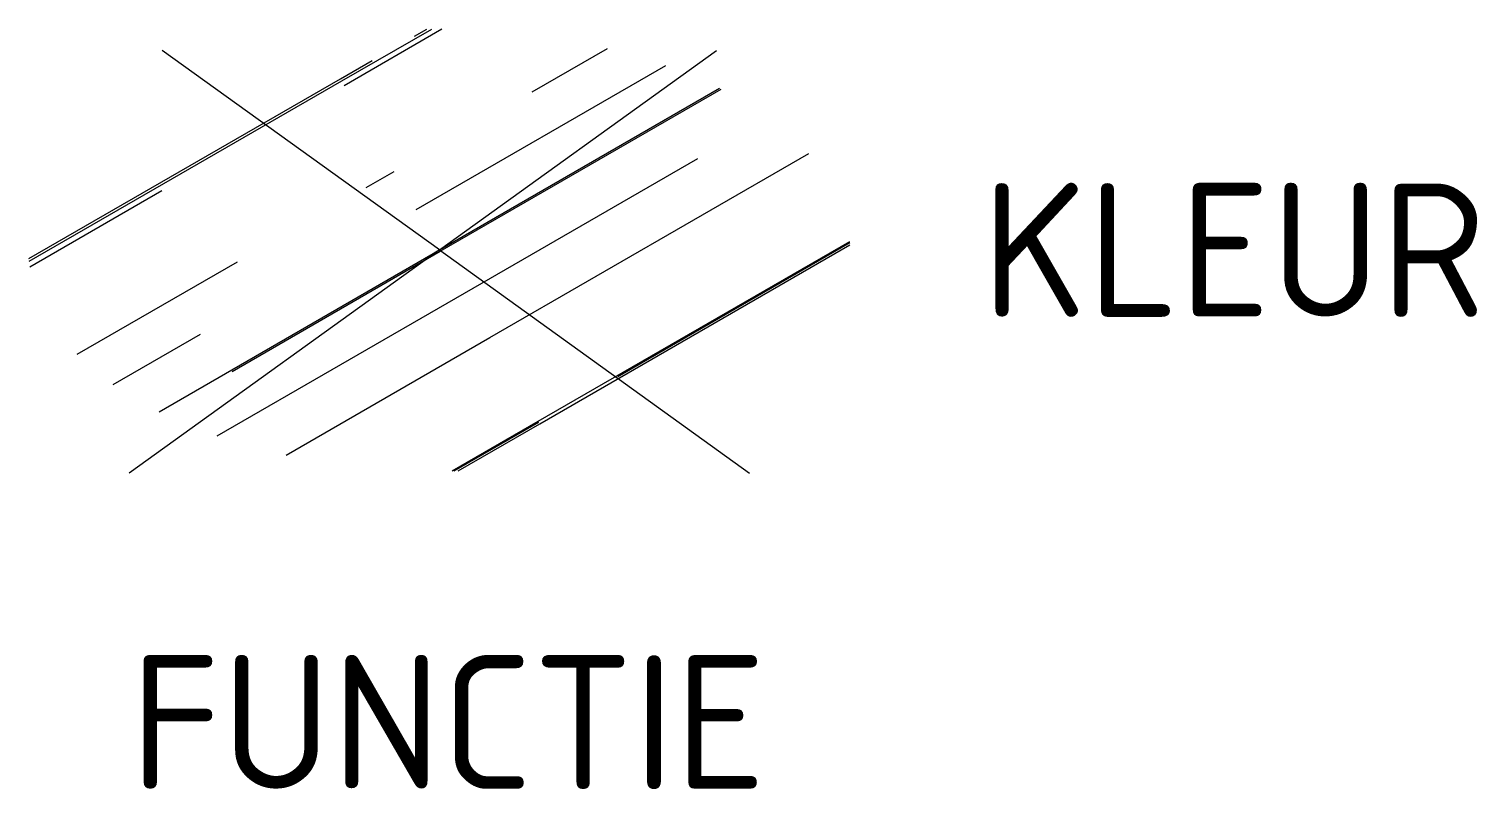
# Model space of a CAD drawing. Header units: metres. Extents: x -5.5 to 14, y -7.3 to 3.
import ezdxf
from ezdxf.enums import TextEntityAlignment as Align

# ---------------------------------------------------------------- set-up
doc = ezdxf.new("R2010")
doc.units = ezdxf.units.M
doc.styles.add('NLCS-ISO', font='NLCS-ISO.ttf')

msp = doc.modelspace()

# ---------------------------------------------------------------- linework, layer by layer
for p, q in [((-1.314, 2.275), (-0.102, 2.974)), ((-1.28, 2.216), (0.034, 2.975)), ((-0.334, 2.879), (-0.17, 2.974)), ((0, 0), (-3.728, 2.684)), ((-1.33, 2.304), (-0.905, 2.549)), ((0, 0), (3.728, 2.684)), ((1.246, 2.127), (2.262, 2.714)), ((-0.314, 0.543), (3.045, 2.482)), ((-5.521, -0.116), (-1.33, 2.304)), ((-5.518, -0.152), (-1.314, 2.275)), ((0, 0), (3.768, 2.176)), ((0.01, -0.018), (3.791, 2.164)), ((0.337, -0.583), (3.478, 1.231)), ((0.68, -1.178), (4.971, 1.299)), ((-0.983, 0.84), (-0.61, 1.056)), ((-5.509, -0.225), (-3.732, 0.801)), ((0, 0), (-4.172, -3.003)), ((0, 0), (-0.062, -0.036)), ((1.33, -2.304), (5.521, 0.116)), ((1.35, -2.339), (5.523, 0.07)), ((2.399, -1.701), (5.522, 0.101)), ((-4.871, -1.404), (-2.715, -0.16)), ((-3.768, -2.176), (0, 0)), ((-2.788, -1.634), (0.01, -0.018)), ((0, 0), (4.172, -3.003)), ((-2.988, -2.502), (0.336, -0.583)), ((-4.387, -1.809), (-3.212, -1.131)), ((-2.06, -2.761), (0.68, -1.179)), ((0.17, -2.974), (1.33, -2.304)), ((0.197, -2.973), (1.336, -2.315)), ((0.254, -2.972), (1.35, -2.339))]:
    msp.add_line(p, q)

# ---------------------------------------------------------------- texts
at = {"style": 'NLCS-ISO'}
msp.add_attdef('KLEUR', text='', height=1.8, dxfattribs=at).set_placement((7.295, 0), align=Align.MIDDLE_LEFT)
at = {"style": 'NLCS-ISO', "flags": 1}
msp.add_attdef('FUNCTIE', text='', height=1.8, dxfattribs=at).set_placement((0.116, -5.455), align=Align.TOP_CENTER)

doc.saveas('drawing.dxf')
